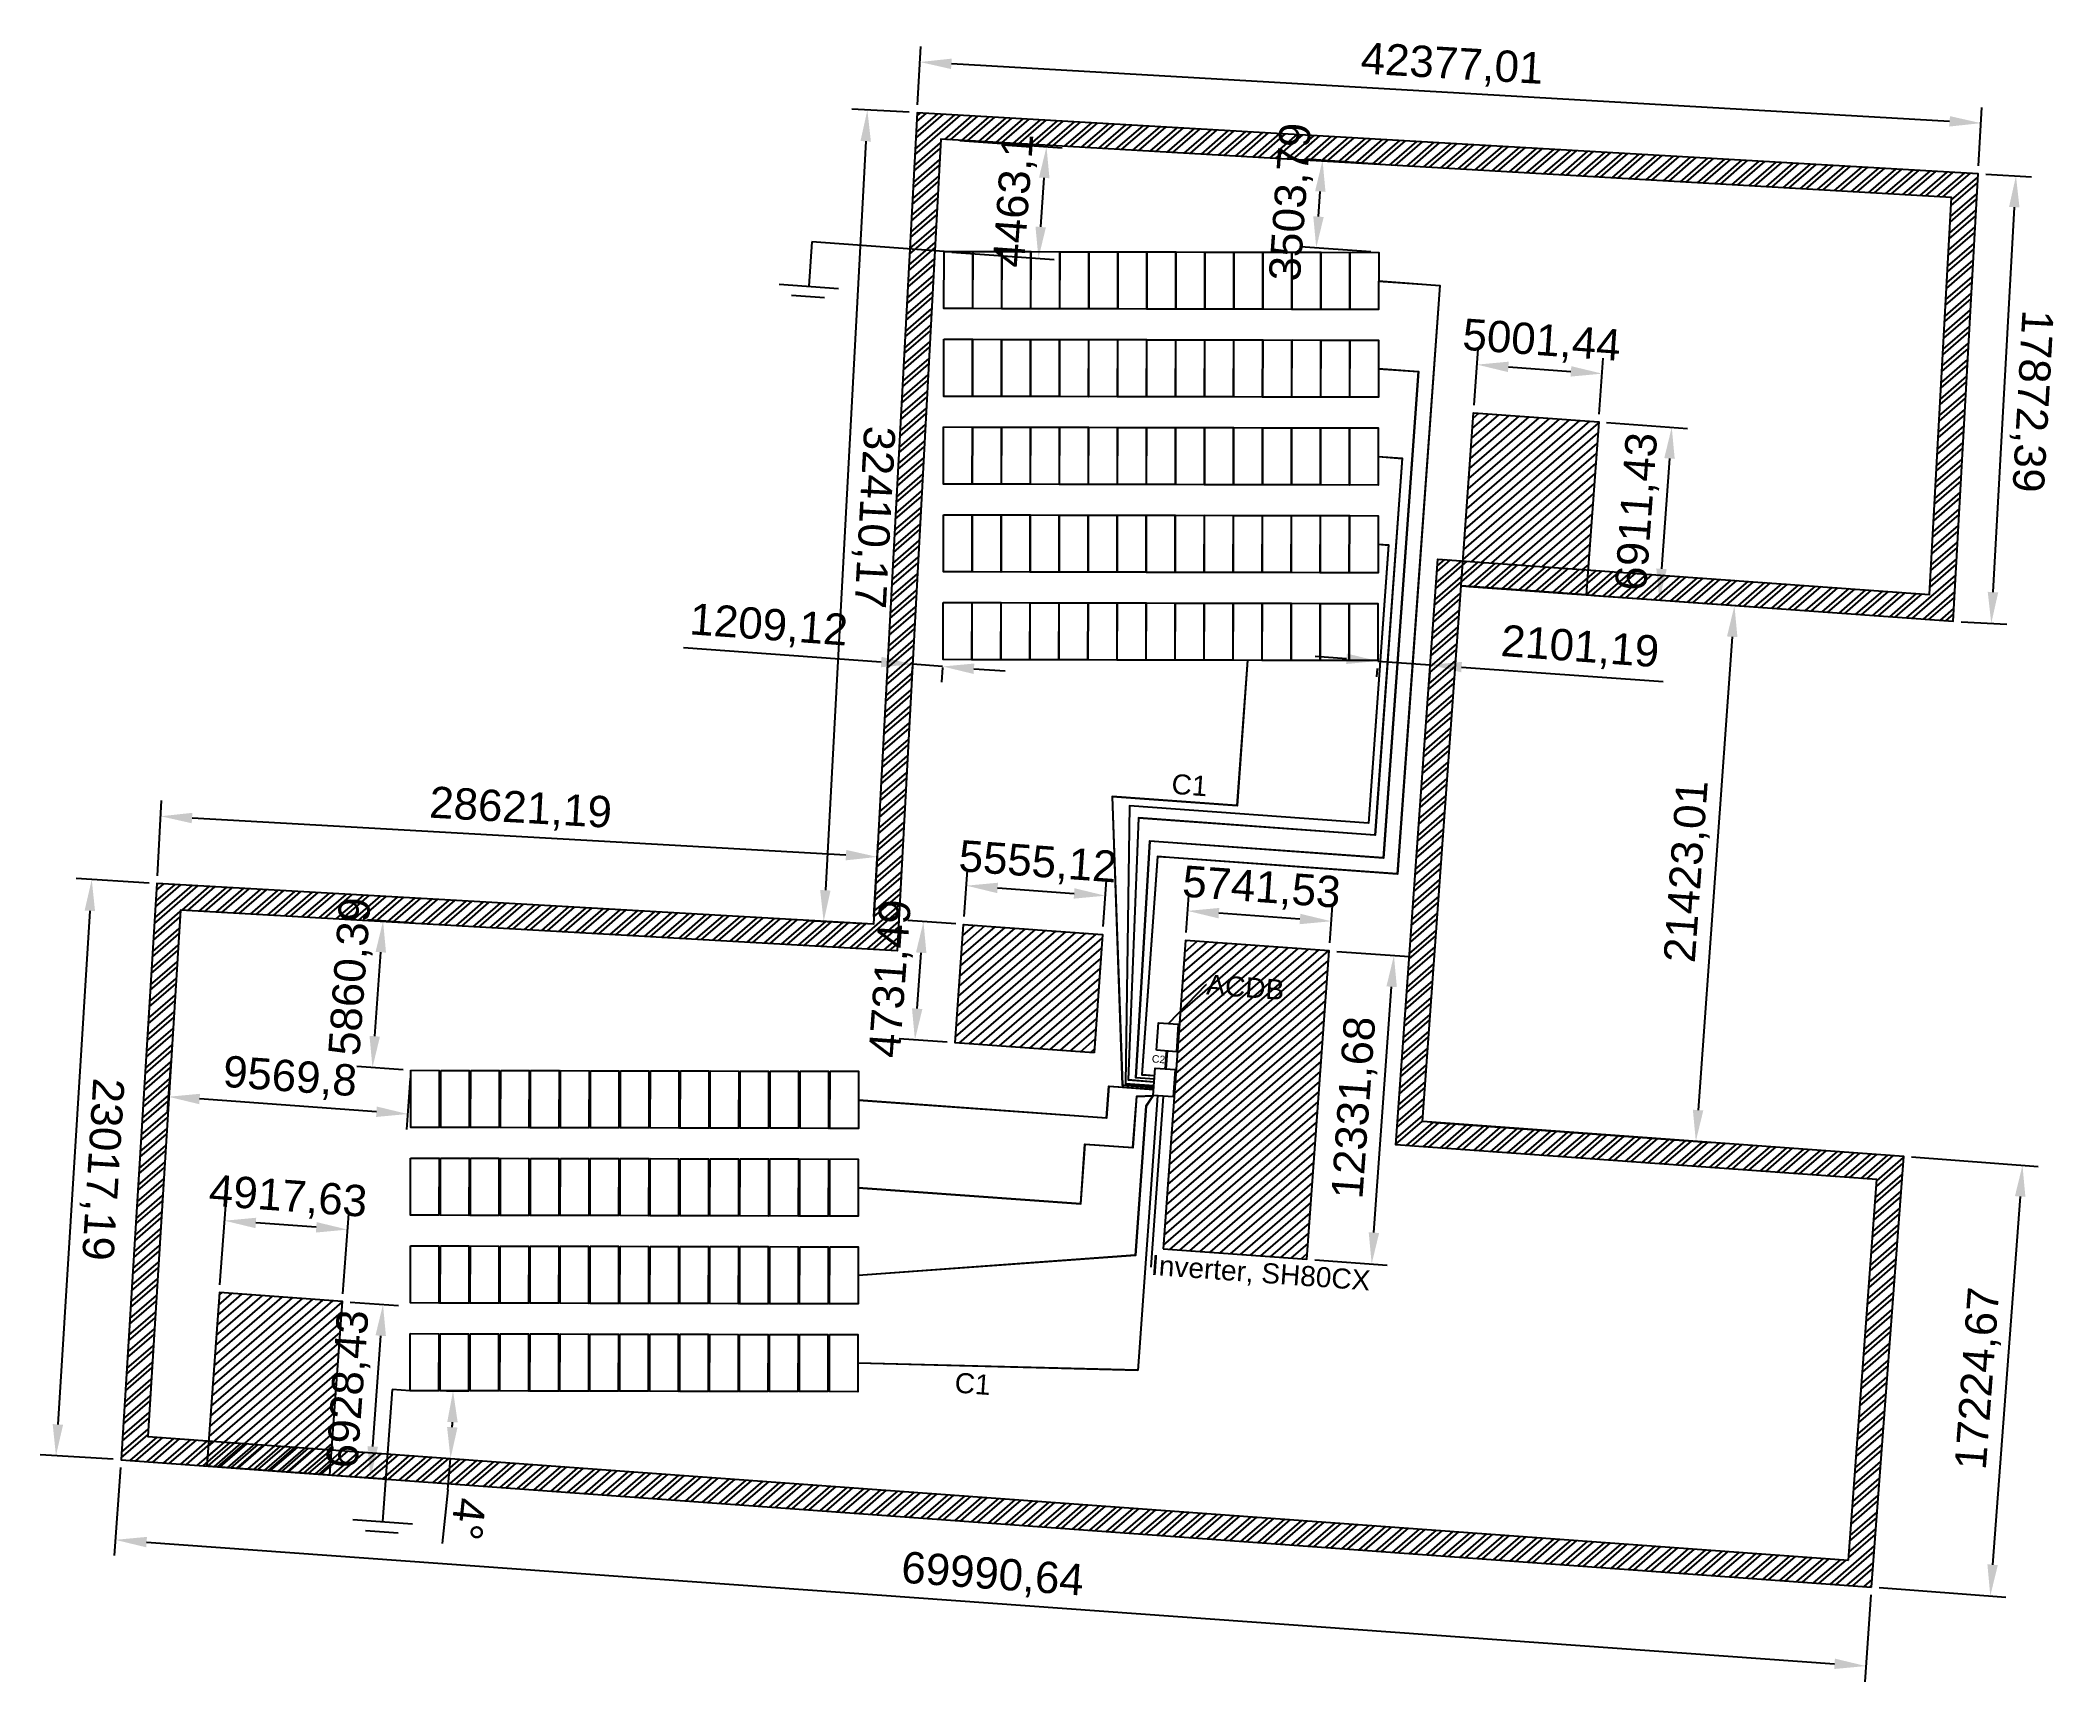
# Model space of a CAD drawing. Header units: millimetres. Extents: x 13533 to 93907, y -5554 to 59900.
import ezdxf
from ezdxf import colors
from ezdxf.entities.mleader import LeaderData, LeaderLine
from ezdxf.math import Vec2, Vec3

# ---------------------------------------------------------------- set-up
doc = ezdxf.new("R2010")
doc.units = ezdxf.units.MM
for name, color, linetype in [('obstacle', 20, 'Continuous'), ('ROOF outline', 50, 'Continuous'), ('SOLAR panel', 150, 'Continuous'), ('wire', 130, 'Continuous')]:
    doc.layers.add(name, color=color, linetype=linetype)
doc.styles.get("Standard").update_dxf_attribs({"font": 'arial.ttf'})
doc.dimstyles.new('ISO-25', dxfattribs={"dimscale": 500, "dimtxt": 2.5, "dimasz": 2.5, "dimexe": 1.25, "dimexo": 0.625, "dimtad": 1, "dimtxsty": 'Standard', "dimcen": 2.5, "dimadec": 0, "dimazin": 0, "dimtfac": 1, "dimtmove": 0, "dimatfit": 3, "dimfxl": 1, "dimarcsym": 0})

# ---------------------------------------------------------------- blocks, each defined once
blk = doc.blocks.new('*U1')
at = {"layer": 'ROOF outline'}
blk.add_lwpolyline([(-484, 1177), (647, 1095), (484, -1177), (-647, -1095)], close=True, dxfattribs=at)
blk = doc.blocks.new('*U2')
at = {"layer": 'SOLAR panel', "color": 0, "linetype": 'ByBlock', "lineweight": -2, "transparency": 16777216}
for p in [(1007, 13964), (2161, 13881), (3315, 13797), (4469, 13714), (5623, 13631), (6777, 13548), (7931, 13464), (9086, 13381), (10240, 13298), (11394, 13215), (12548, 13132), (13702, 13048), (14856, 12965), (16010, 12882), (17164, 12799), (755, 10473), (1909, 10390), (3063, 10306), (4217, 10223), (5372, 10140), (6526, 10057), (7680, 9974), (8834, 9890), (9988, 9807), (11142, 9724), (12296, 9641), (13450, 9557), (14604, 9474), (15758, 9391), (16913, 9308), (503, 6982), (1658, 6899), (2812, 6815), (3966, 6732), (5120, 6649), (6274, 6566), (7428, 6483), (8582, 6399), (9736, 6316), (10890, 6233), (12044, 6150), (13199, 6067), (14353, 5983), (15507, 5900), (16661, 5817), (252, 3491), (1406, 3408), (2560, 3325), (3714, 3241), (4868, 3158), (6022, 3075), (7176, 2992), (8330, 2908), (9485, 2825), (10639, 2742), (11793, 2659), (12947, 2576), (14101, 2492), (15255, 2409), (16409, 2326), (0, 0), (1154, -83), (2308, -166), (3462, -250), (4616, -333), (5771, -416), (6925, -499), (8079, -582), (9233, -666), (10387, -749), (11541, -832), (12695, -915), (13849, -999), (15003, -1082), (16157, -1165)]:
    blk.add_blockref('*U1', p, dxfattribs=at)
blk = doc.blocks.new('*D4')
at = {"color": 0, "lineweight": -2, "transparency": 16777216}
for p, q in [((16733, 2987), (16480, -520)), ((17771, 13), (85087, -4840)), ((86539, -2093), (86289, -5554))]:
    blk.add_line(p, q, dxfattribs=at)
at = {"color": 0, "transparency": 16777216}
for points in [[(17786, 221), (17756, -195), (16525, 103)], [(85102, -4633), (85072, -5048), (86334, -4930)]]:
    blk.add_solid(points, dxfattribs=at)
at = {"layer": 'Defpoints', "color": 0, "transparency": 16777216}
for p in [(16755, 3298), (86561, -1781), (86334, -4930)]:
    blk.add_point(p, dxfattribs=at)
at = {"color": 0, "transparency": 16777216, "insert": (51506, -1353), "char_height": 1250, "attachment_point": 5, "rotation": 355.87605}
blk.add_mtext('69990,64', dxfattribs=at)
blk = doc.blocks.new('*D5')
at = {"color": 0, "lineweight": -2, "transparency": 16777216}
for p, q in [((88158, 15372), (93206, 14995)), ((92490, 13795), (91391, -889)), ((86873, -1804), (91921, -2182))]:
    blk.add_line(p, q, dxfattribs=at)
at = {"color": 0, "transparency": 16777216}
for points in [[(92282, 13810), (92698, 13779), (92583, 15041)], [(91183, -873), (91599, -904), (91298, -2135)]]:
    blk.add_solid(points, dxfattribs=at)
at = {"layer": 'Defpoints', "color": 0, "transparency": 16777216}
for p in [(87846, 15396), (86561, -1781), (91298, -2135)]:
    blk.add_point(p, dxfattribs=at)
at = {"color": 0, "transparency": 16777216, "insert": (90880, 6532), "char_height": 1250, "attachment_point": 5, "rotation": 85.72091}
blk.add_mtext('17224,67', dxfattribs=at)
blk = doc.blocks.new('*D6')
at = {"color": 0, "lineweight": -2, "transparency": 16777216}
for p, q in [((70508, 38124), (81719, 37316)), ((81006, 36114), (79645, 17240)), ((68968, 16757), (80179, 15949))]:
    blk.add_line(p, q, dxfattribs=at)
at = {"color": 0, "transparency": 16777216}
for points in [[(80798, 36129), (81214, 36099), (81096, 37361)], [(79437, 17255), (79853, 17225), (79555, 15993)]]:
    blk.add_solid(points, dxfattribs=at)
at = {"layer": 'Defpoints', "color": 0, "transparency": 16777216}
for p in [(70197, 38147), (68656, 16779), (79555, 15993)]:
    blk.add_point(p, dxfattribs=at)
at = {"color": 0, "transparency": 16777216, "insert": (79265, 26754), "char_height": 1250, "attachment_point": 5, "rotation": 85.87605}
blk.add_mtext('21423,01', dxfattribs=at)
blk = doc.blocks.new('*D7')
at = {"color": 0, "lineweight": -2, "transparency": 16777216}
for p, q in [((91120, 54560), (92947, 54459)), ((92254, 53245), (91406, 37896)), ((90134, 36715), (91961, 36614))]:
    blk.add_line(p, q, dxfattribs=at)
at = {"color": 0, "transparency": 16777216}
for points in [[(92462, 53234), (92046, 53257), (92323, 54493)], [(91614, 37885), (91197, 37908), (91337, 36648)]]:
    blk.add_solid(points, dxfattribs=at)
at = {"layer": 'Defpoints', "color": 0, "transparency": 16777216}
for p in [(90808, 54577), (89822, 36732), (91337, 36648)]:
    blk.add_point(p, dxfattribs=at)
at = {"color": 0, "transparency": 16777216, "insert": (92892, 45512), "char_height": 1250, "attachment_point": 5, "rotation": 266.83654}
blk.add_mtext('17872,39', dxfattribs=at)
blk = doc.blocks.new('*D8')
at = {"color": 0, "lineweight": -2, "transparency": 16777216}
for p, q in [((48519, 57326), (48654, 59658)), ((89677, 56669), (49866, 58962)), ((90826, 54889), (90961, 57221))]:
    blk.add_line(p, q, dxfattribs=at)
at = {"color": 0, "transparency": 16777216}
for points in [[(49878, 59170), (49854, 58754), (48618, 59034)], [(89689, 56877), (89665, 56461), (90925, 56597)]]:
    blk.add_solid(points, dxfattribs=at)
at = {"layer": 'Defpoints', "color": 0, "transparency": 16777216}
for p in [(48618, 59034), (48501, 57014), (90808, 54577)]:
    blk.add_point(p, dxfattribs=at)
at = {"color": 0, "transparency": 16777216, "insert": (69832, 58877), "char_height": 1250, "attachment_point": 5, "rotation": 356.70376}
blk.add_mtext('42377,01', dxfattribs=at)
blk = doc.blocks.new('*D9')
at = {"color": 0, "lineweight": -2, "transparency": 16777216}
for p, q in [((48189, 57030), (45892, 57154)), ((46449, 55872), (44840, 26005)), ((46447, 24667), (44149, 24791))]:
    blk.add_line(p, q, dxfattribs=at)
at = {"color": 0, "transparency": 16777216}
for points in [[(46657, 55861), (46241, 55884), (46516, 57121)], [(45048, 25994), (44632, 26017), (44773, 24757)]]:
    blk.add_solid(points, dxfattribs=at)
at = {"layer": 'Defpoints', "color": 0, "transparency": 16777216}
for p in [(48501, 57014), (44773, 24757), (46759, 24650)]:
    blk.add_point(p, dxfattribs=at)
at = {"color": 0, "transparency": 16777216, "insert": (46707, 40882), "char_height": 1250, "attachment_point": 5, "rotation": 266.91776}
blk.add_mtext('32410,17', dxfattribs=at)
blk = doc.blocks.new('*D10')
at = {"color": 0, "lineweight": -2, "transparency": 16777216}
for p, q in [((18201, 26583), (18371, 29581)), ((45663, 27407), (19584, 28886)), ((46776, 24962), (46946, 27960))]:
    blk.add_line(p, q, dxfattribs=at)
at = {"color": 0, "transparency": 16777216}
for points in [[(19596, 29094), (19572, 28678), (18336, 28957)], [(45675, 27615), (45651, 27199), (46911, 27336)]]:
    blk.add_solid(points, dxfattribs=at)
at = {"layer": 'Defpoints', "color": 0, "transparency": 16777216}
for p in [(18336, 28957), (18183, 26271), (46759, 24650)]:
    blk.add_point(p, dxfattribs=at)
at = {"color": 0, "transparency": 16777216, "insert": (32684, 29208), "char_height": 1250, "attachment_point": 5, "rotation": 356.75375}
blk.add_mtext('28621,19', dxfattribs=at)
blk = doc.blocks.new('*D11')
at = {"color": 0, "lineweight": -2, "transparency": 16777216}
for p, q in [((17872, 26290), (14961, 26471)), ((15508, 25185), (14234, 4707)), ((16443, 3318), (13533, 3499))]:
    blk.add_line(p, q, dxfattribs=at)
at = {"color": 0, "transparency": 16777216}
for points in [[(15716, 25172), (15300, 25198), (15585, 26433)], [(14442, 4694), (14026, 4720), (14157, 3460)]]:
    blk.add_solid(points, dxfattribs=at)
at = {"layer": 'Defpoints', "color": 0, "transparency": 16777216}
for p in [(18183, 26271), (14157, 3460), (16755, 3298)]:
    blk.add_point(p, dxfattribs=at)
at = {"color": 0, "transparency": 16777216, "insert": (15933, 14880), "char_height": 1250, "attachment_point": 5, "rotation": 266.44199}
blk.add_mtext('23017,19', dxfattribs=at)
blk = doc.blocks.new('*D12')
at = {"color": 0, "lineweight": -2, "transparency": 16777216}
for p, q in [((20697, 10272), (20926, 13452)), ((25601, 9918), (25831, 13099)), ((24539, 12565), (22128, 12739))]:
    blk.add_line(p, q, dxfattribs=at)
at = {"color": 0, "transparency": 16777216}
for points in [[(22143, 12947), (22113, 12531), (20881, 12829)], [(24554, 12773), (24524, 12357), (25786, 12475)]]:
    blk.add_solid(points, dxfattribs=at)
at = {"layer": 'Defpoints', "color": 0, "transparency": 16777216}
for p in [(20881, 12829), (20674, 9960), (25579, 9606)]:
    blk.add_point(p, dxfattribs=at)
at = {"color": 0, "transparency": 16777216, "insert": (23410, 13713), "char_height": 1250, "attachment_point": 5, "rotation": 355.87605}
blk.add_mtext('4917,63', dxfattribs=at)
blk = doc.blocks.new('*D13')
at = {"color": 0, "lineweight": -2, "transparency": 16777216}
for p, q in [((25891, 9584), (27822, 9444)), ((26790, 3826), (27109, 8243)), ((25392, 2673), (27324, 2534))]:
    blk.add_line(p, q, dxfattribs=at)
at = {"color": 0, "transparency": 16777216}
for points in [[(26901, 8258), (27317, 8228), (27199, 9489)], [(26582, 3841), (26998, 3811), (26700, 2579)]]:
    blk.add_solid(points, dxfattribs=at)
at = {"layer": 'Defpoints', "color": 0, "transparency": 16777216}
for p in [(25579, 9606), (27199, 9489), (25081, 2696)]:
    blk.add_point(p, dxfattribs=at)
at = {"color": 0, "transparency": 16777216, "insert": (25889, 6111), "char_height": 1250, "attachment_point": 5, "rotation": 85.87605}
blk.add_mtext('6928,43', dxfattribs=at)
blk = doc.blocks.new('*D14')
at = {"color": 0, "lineweight": -2, "transparency": 16777216}
for p, q in [((70716, 45352), (70878, 47591)), ((72079, 46877), (74574, 46697)), ((75705, 44992), (75866, 47231))]:
    blk.add_line(p, q, dxfattribs=at)
at = {"color": 0, "transparency": 16777216}
for points in [[(72094, 47085), (72064, 46670), (70833, 46967)], [(74589, 46905), (74559, 46490), (75821, 46608)]]:
    blk.add_solid(points, dxfattribs=at)
at = {"layer": 'Defpoints', "color": 0, "transparency": 16777216}
for p in [(75821, 46608), (70694, 45040), (75682, 44681)]:
    blk.add_point(p, dxfattribs=at)
at = {"color": 0, "transparency": 16777216, "insert": (73403, 47848), "char_height": 1250, "attachment_point": 5, "rotation": 355.87605}
blk.add_mtext('5001,44', dxfattribs=at)
blk = doc.blocks.new('*D15')
at = {"color": 0, "lineweight": -2, "transparency": 16777216}
for p, q in [((75994, 44658), (79218, 44426)), ((78505, 43224), (78188, 38824)), ((75497, 37765), (78721, 37532))]:
    blk.add_line(p, q, dxfattribs=at)
at = {"color": 0, "transparency": 16777216}
for points in [[(78297, 43239), (78713, 43209), (78595, 44471)], [(77980, 38839), (78395, 38809), (78098, 37577)]]:
    blk.add_solid(points, dxfattribs=at)
at = {"layer": 'Defpoints', "color": 0, "transparency": 16777216}
for p in [(75682, 44681), (75185, 37787), (78098, 37577)]:
    blk.add_point(p, dxfattribs=at)
at = {"color": 0, "transparency": 16777216, "insert": (77285, 41100), "char_height": 1250, "attachment_point": 5, "rotation": 85.87605}
blk.add_mtext('6911,43', dxfattribs=at)
blk = doc.blocks.new('*D16')
at = {"color": 0, "lineweight": -2, "transparency": 16777216}
for p, q in [((59227, 24317), (59334, 25807)), ((63769, 24860), (60536, 25094)), ((64954, 23904), (65061, 25394))]:
    blk.add_line(p, q, dxfattribs=at)
at = {"color": 0, "transparency": 16777216}
for points in [[(60551, 25301), (60521, 24886), (59289, 25183)], [(63784, 25068), (63754, 24653), (65016, 24771)]]:
    blk.add_solid(points, dxfattribs=at)
at = {"layer": 'Defpoints', "color": 0, "transparency": 16777216}
for p in [(59289, 25183), (59204, 24005), (64931, 23592)]:
    blk.add_point(p, dxfattribs=at)
at = {"color": 0, "transparency": 16777216, "insert": (62229, 26038), "char_height": 1250, "attachment_point": 5, "rotation": 355.87605}
blk.add_mtext('5741,53', dxfattribs=at)
blk = doc.blocks.new('*D17')
at = {"color": 0, "lineweight": -2, "transparency": 16777216}
for p, q in [((65243, 23570), (68138, 23361)), ((66718, 12353), (67425, 22159)), ((64356, 11270), (67251, 11061))]:
    blk.add_line(p, q, dxfattribs=at)
at = {"color": 0, "transparency": 16777216}
for points in [[(67217, 22174), (67632, 22144), (67515, 23406)], [(66510, 12368), (66925, 12338), (66628, 11106)]]:
    blk.add_solid(points, dxfattribs=at)
at = {"layer": 'Defpoints', "color": 0, "transparency": 16777216}
for p in [(64931, 23592), (67515, 23406), (64044, 11292)]:
    blk.add_point(p, dxfattribs=at)
at = {"color": 0, "transparency": 16777216, "insert": (66010, 17333), "char_height": 1250, "attachment_point": 5, "rotation": 85.87605}
blk.add_mtext('12331,68', dxfattribs=at)
blk = doc.blocks.new('*D18')
at = {"color": 0, "lineweight": -2, "transparency": 16777216}
for p, q in [((50377, 24955), (50511, 26812)), ((51712, 26099), (54760, 25879)), ((55917, 24555), (56051, 26413))]:
    blk.add_line(p, q, dxfattribs=at)
at = {"color": 0, "transparency": 16777216}
for points in [[(51727, 26307), (51697, 25891), (50466, 26189)], [(54775, 26087), (54745, 25672), (56006, 25790)]]:
    blk.add_solid(points, dxfattribs=at)
at = {"layer": 'Defpoints', "color": 0, "transparency": 16777216}
for p in [(56006, 25790), (50354, 24643), (55895, 24244)]:
    blk.add_point(p, dxfattribs=at)
at = {"color": 0, "transparency": 16777216, "insert": (53312, 27050), "char_height": 1250, "attachment_point": 5, "rotation": 355.87605}
blk.add_mtext('5555,12', dxfattribs=at)
blk = doc.blocks.new('*D19')
at = {"color": 0, "lineweight": -2, "transparency": 16777216}
for p, q in [((50042, 24666), (48129, 24804)), ((48502, 21286), (48663, 23512)), ((49702, 19946), (47789, 20084))]:
    blk.add_line(p, q, dxfattribs=at)
at = {"color": 0, "transparency": 16777216}
for points in [[(48455, 23527), (48871, 23497), (48753, 24759)], [(48295, 21301), (48710, 21271), (48413, 20039)]]:
    blk.add_solid(points, dxfattribs=at)
at = {"layer": 'Defpoints', "color": 0, "transparency": 16777216}
for p in [(48753, 24759), (50354, 24643), (50014, 19924)]:
    blk.add_point(p, dxfattribs=at)
at = {"color": 0, "transparency": 16777216, "insert": (47522, 22476), "char_height": 1250, "attachment_point": 5, "rotation": 85.87605}
blk.add_mtext('4731,49', dxfattribs=at)
blk = doc.blocks.new('*U22')
at = {"layer": 'ROOF outline'}
blk.add_lwpolyline([(-484, 1177), (647, 1095), (484, -1177), (-647, -1095)], close=True, dxfattribs=at)
blk = doc.blocks.new('*U23')
at = {"layer": 'SOLAR panel', "color": 0, "linetype": 'ByBlock', "lineweight": -2, "transparency": 16777216}
for p in [(755, 10473), (1946, 10387), (3137, 10301), (4328, 10215), (5520, 10129), (6711, 10043), (7902, 9958), (9093, 9872), (10284, 9786), (11475, 9700), (12666, 9614), (13857, 9528), (15048, 9442), (16239, 9356), (17431, 9270), (503, 6982), (1695, 6896), (2886, 6810), (4077, 6724), (5268, 6638), (6459, 6552), (7650, 6467), (8841, 6381), (10032, 6295), (11223, 6209), (12414, 6123), (13606, 6037), (14797, 5951), (15988, 5865), (17179, 5780), (252, 3491), (1443, 3405), (2634, 3319), (3825, 3233), (5016, 3147), (6207, 3062), (7398, 2976), (8589, 2890), (9781, 2804), (10972, 2718), (12163, 2632), (13354, 2546), (14545, 2460), (15736, 2375), (16927, 2289), (0, 0), (1191, -86), (2382, -172), (3573, -258), (4764, -344), (5956, -429), (7147, -515), (8338, -601), (9529, -687), (10720, -773), (11911, -859), (13102, -945), (14293, -1031), (15484, -1116), (16675, -1202)]:
    blk.add_blockref('*U22', p, dxfattribs=at)
blk = doc.blocks.new('*D40')
at = {"layer": 'Defpoints', "color": 0, "transparency": 16777216}
for p in [(28283, 6048), (29417, 6046), (29980, 5144), (17815, 4224), (85638, -711)]:
    blk.add_point(p, dxfattribs=at)
at = {"layer": 'wire', "color": 0, "lineweight": -2}
for p, q in [((29729, 6045), (30618, 6043)), ((29781, 2100), (29554, -44))]:
    blk.add_line(p, q, dxfattribs=at)
for start, end in [(357.70657, 358.00786), (353.97018, 355.83837)]:
    blk.add_arc((-8345, 6127), 38338, start, end, dxfattribs=at)
at = {"layer": 'wire', "color": 0}
for points in [[(29761, 4798), (30178, 4791), (29993, 6044)], [(30170, 4581), (29754, 4605), (29892, 3345)]]:
    blk.add_solid(points, dxfattribs=at)
at = {"layer": 'wire', "color": 0, "insert": (30600, 929), "char_height": 1250, "attachment_point": 5, "rotation": 263.97018}
blk.add_mtext('4°', dxfattribs=at)
blk = doc.blocks.new('*D42')
at = {"layer": 'Defpoints', "color": 0, "transparency": 16777216}
for p in [(27202, 24782), (28732, 24671), (28310, 18826)]:
    blk.add_point(p, dxfattribs=at)
at = {"layer": 'wire', "color": 0, "lineweight": -2, "transparency": 16777216}
for p, q in [((28420, 24694), (26578, 24826)), ((26870, 20183), (27112, 23535)), ((27999, 18848), (26157, 18981))]:
    blk.add_line(p, q, dxfattribs=at)
at = {"layer": 'wire', "color": 0, "transparency": 16777216}
for points in [[(26904, 23550), (27320, 23520), (27202, 24782)], [(26662, 20198), (27078, 20168), (26780, 18936)]]:
    blk.add_solid(points, dxfattribs=at)
at = {"layer": 'wire', "color": 0, "transparency": 16777216, "insert": (25975, 22559), "char_height": 1250, "attachment_point": 5, "rotation": 85.87605}
blk.add_mtext('5860,39', dxfattribs=at)
blk = doc.blocks.new('*D43')
at = {"layer": 'Defpoints', "color": 0, "transparency": 16777216}
for p in [(18765, 19514), (28310, 18826), (18640, 17772)]:
    blk.add_point(p, dxfattribs=at)
at = {"layer": 'wire', "color": 0, "lineweight": -2, "transparency": 16777216}
for p, q in [((18743, 19203), (18595, 17149)), ((28288, 18514), (28140, 16461)), ((26938, 17174), (19886, 17683))]:
    blk.add_line(p, q, dxfattribs=at)
at = {"layer": 'wire', "color": 0, "transparency": 16777216}
for points in [[(19901, 17890), (19871, 17475), (18640, 17772)], [(26953, 17382), (26923, 16966), (28185, 17084)]]:
    blk.add_solid(points, dxfattribs=at)
at = {"layer": 'wire', "color": 0, "transparency": 16777216, "insert": (23489, 18489), "char_height": 1250, "attachment_point": 5, "rotation": 355.87605}
blk.add_mtext('9569,8', dxfattribs=at)
blk = doc.blocks.new('*D44')
at = {"layer": 'Defpoints', "color": 0, "transparency": 16777216}
for p in [(64669, 55117), (67160, 54937), (66908, 51443)]:
    blk.add_point(p, dxfattribs=at)
at = {"layer": 'wire', "color": 0, "lineweight": -2, "transparency": 16777216}
for p, q in [((66848, 54960), (64046, 55162)), ((64507, 52869), (64579, 53870)), ((66596, 51465), (63794, 51667))]:
    blk.add_line(p, q, dxfattribs=at)
at = {"layer": 'wire', "color": 0, "transparency": 16777216}
for points in [[(64372, 53885), (64787, 53855), (64669, 55117)], [(64299, 52884), (64715, 52854), (64417, 51622)]]:
    blk.add_solid(points, dxfattribs=at)
at = {"layer": 'wire', "color": 0, "transparency": 16777216, "insert": (63482, 53446), "char_height": 1250, "attachment_point": 5, "rotation": 85.87605}
blk.add_mtext('3503,79', dxfattribs=at)
blk = doc.blocks.new('*D45')
at = {"layer": 'Defpoints', "color": 0, "transparency": 16777216}
for p in [(49895, 55932), (53660, 55660), (49574, 51480)]:
    blk.add_point(p, dxfattribs=at)
at = {"layer": 'wire', "color": 0, "lineweight": -2, "transparency": 16777216}
for p, q in [((50207, 55909), (54283, 55615)), ((53429, 52456), (53570, 54414)), ((49886, 51458), (53962, 51164))]:
    blk.add_line(p, q, dxfattribs=at)
at = {"layer": 'wire', "color": 0, "transparency": 16777216}
for points in [[(53362, 54429), (53778, 54399), (53660, 55660)], [(53221, 52470), (53636, 52441), (53339, 51209)]]:
    blk.add_solid(points, dxfattribs=at)
at = {"layer": 'wire', "color": 0, "transparency": 16777216, "insert": (52438, 53511), "char_height": 1250, "attachment_point": 5, "rotation": 85.87605}
blk.add_mtext('4463,1', dxfattribs=at)
blk = doc.blocks.new('*D46')
at = {"layer": 'Defpoints', "color": 0, "transparency": 16777216}
for p in [(48313, 35017), (48333, 35289), (49539, 35202)]:
    blk.add_point(p, dxfattribs=at)
at = {"layer": 'wire', "color": 0, "lineweight": -2, "transparency": 16777216}
for p, q in [((47067, 35107), (39182, 35675)), ((48311, 34977), (48268, 34393)), ((49519, 34930), (48313, 35017)), ((49517, 34891), (49474, 34306)), ((50766, 34840), (52013, 34750))]:
    blk.add_line(p, q, dxfattribs=at)
at = {"layer": 'wire', "color": 0, "transparency": 16777216}
for points in [[(47082, 35314), (47052, 34899), (48313, 35017)], [(50781, 35048), (50751, 34632), (49519, 34930)]]:
    blk.add_solid(points, dxfattribs=at)
at = {"layer": 'wire', "color": 0, "transparency": 16777216, "insert": (42578, 36497), "char_height": 1250, "attachment_point": 5, "rotation": 355.87605}
blk.add_mtext('1209,12', dxfattribs=at)
blk = doc.blocks.new('*D47')
at = {"layer": 'Defpoints', "color": 0, "transparency": 16777216}
for p in [(66872, 35165), (68967, 34996), (68968, 35014)]:
    blk.add_point(p, dxfattribs=at)
at = {"layer": 'wire', "color": 0, "lineweight": -2, "transparency": 16777216}
for p, q in [((65624, 35237), (64378, 35327)), ((66850, 34853), (66826, 34524)), ((66871, 35147), (68967, 34996)), ((68946, 34702), (68922, 34372)), ((70214, 34906), (78252, 34326))]:
    blk.add_line(p, q, dxfattribs=at)
at = {"layer": 'wire', "color": 0, "transparency": 16777216}
for points in [[(65639, 35445), (65609, 35029), (66871, 35147)], [(70229, 35114), (70199, 34698), (68967, 34996)]]:
    blk.add_solid(points, dxfattribs=at)
at = {"layer": 'wire', "color": 0, "transparency": 16777216, "insert": (74933, 35632), "char_height": 1250, "attachment_point": 5, "rotation": 355.87605}
blk.add_mtext('2101,19', dxfattribs=at)

msp = doc.modelspace()

# ---------------------------------------------------------------- hatches: boundary and pattern name
at = {"layer": 'wire'}
h = msp.add_hatch(dxfattribs=at)
h.set_pattern_fill('ANSI32', color=0, scale=50)
h.set_pattern_definition([(40.87605, (-2198.3, -15969.1), (-311.6698, 360.1055), []), (40.87605, (-1974.4, -15985.26), (-311.6698, 360.1055), [])])
h.paths.add_polyline_path([(49446.007, 55957.575), (89754.792, 53636.041), (88879.684, 37802.405), (75257.089, 38784.607), (75185.175, 37787.196), (89822.043, 36731.864), (90808.325, 54577.021), (48501.424, 57013.635), (46758.752, 24650.353), (18183.488, 26271.096), (16755.062, 3298.269), (20175.835, 3049.367), (20247.749, 4046.778), (17814.543, 4223.823), (19119.839, 25216.381), (47703.382, 23595.168)], flags=0)
h.paths.add_polyline_path([(85638.427, -711.184), (25152.418, 3689.904), (25080.503, 2692.493), (86561.177, -1780.969), (87846.393, 15395.684), (68656.063, 16779.326), (70196.684, 38146.871), (70268.598, 39144.282), (69271.187, 39216.197), (67586.738, 15853.829), (86774.364, 14470.383)], flags=0)
h.paths.add_polyline_path([(25152.418, 3689.904), (20247.749, 4046.778), (20175.835, 3049.367), (25080.736, 2695.719)], flags=17)
h.paths.add_polyline_path([(87846.393, 15395.684), (68656.063, 16779.326), (70196.684, 38146.871), (89822.043, 36731.864), (90808.325, 54577.021), (48501.424, 57013.635), (46758.752, 24650.353), (18183.488, 26271.096), (16755.062, 3298.269), (20175.835, 3049.367), (20247.749, 4046.778), (17814.543, 4223.823), (19119.839, 25216.381), (47703.382, 23595.168), (49446.007, 55957.575), (89754.792, 53636.041), (88879.684, 37802.405), (69271.187, 39216.197), (67586.738, 15853.829), (86774.364, 14470.383), (85638.427, -711.184), (25152.418, 3689.904), (25080.503, 2692.493), (86561.177, -1780.969)])
at = {"layer": 'wire', "true_color": 0xed1f24}
h = msp.add_hatch(dxfattribs=at)
h.set_pattern_fill('ANSI31', color=240, scale=90)
h.set_pattern_definition([(40.87605, (-2198.3, -15969.1), (-187.0019, 216.0633), [])])
h.paths.add_polyline_path([(25578.989, 9606.21), (20674.088, 9959.859), (20247.749, 4046.778), (25152.418, 3689.904)])
h.paths.add_polyline_path([(25152.418, 3689.904), (20247.749, 4046.778), (20175.835, 3049.367), (25080.736, 2695.719)])
h.paths.add_polyline_path([(55894.867, 24243.736), (50354.135, 24643.228), (50013.874, 19923.99), (55554.606, 19524.497)])
h.paths.add_polyline_path([(64931.095, 23592.215), (59204.433, 24005.113), (58317.609, 11705.365), (64044.271, 11292.467)])
h.paths.add_polyline_path([(75682.205, 44680.731), (70693.714, 45040.406), (70268.598, 39144.282), (75257.089, 38784.607)])
h = msp.add_hatch(dxfattribs=at)
h.set_pattern_fill('ANSI36', color=240, scale=2)
h.set_pattern_definition([(40.876055, (-2198.302, -15969.114), (4.2468637, 12.07370303), [15.875, -3.175, 0, -3.175])])
h.paths.add_polyline_path([(58476.769, 19595.647), (58441.86, 19598.164), (58390.42, 18884.724), (58425.329, 18882.207)])

# ---------------------------------------------------------------- linework, layer by layer
at = {"color": 0}
for p, q in [((44306.586, 51859.961), (44179.29, 50094.429)), ((49574.27, 51480.156), (44306.586, 51859.961)), ((42994.392, 50179.861), (45364.188, 50008.996)), ((43495.639, 49735.186), (44804.334, 49640.828)), ((27565.097, 6099.764), (27185.196, 830.744)), ((28282.664, 6048.026), (27565.097, 6099.764)), ((26000.298, 916.176), (28370.094, 745.311)), ((26501.545, 471.501), (27810.24, 377.143))]:
    msp.add_line(p, q, dxfattribs=at)
for points in [[(58045.389, 19626.75), (58124.135, 20718.915), (58917.077, 20661.743), (58838.331, 19569.578)], [(57915.203, 17821.145), (57993.949, 18913.31), (58786.891, 18856.138), (58708.145, 17763.973)]]:
    msp.add_lwpolyline(points, close=True)
at = {"layer": 'obstacle'}
for points in [[(75185.175, 37787.196), (70196.684, 38146.871), (70693.714, 45040.406), (75682.205, 44680.731)], [(55554.606, 19524.497), (50013.874, 19923.99), (50354.135, 24643.228), (55894.867, 24243.736)], [(58317.609, 11705.365), (64044.271, 11292.467), (64931.095, 23592.215), (59204.433, 24005.113)], [(20175.835, 3049.367), (25080.736, 2695.719), (25578.989, 9606.21), (20674.088, 9959.859)]]:
    msp.add_lwpolyline(points, close=True, dxfattribs=at)
at = {"layer": 'ROOF outline'}
for points in [[(86561.177, -1780.969), (87846.393, 15395.684), (68656.063, 16779.326), (70196.684, 38146.871), (89822.043, 36731.864), (90808.325, 54577.021), (48501.424, 57013.635), (46758.752, 24650.353), (18183.488, 26271.096), (16755.062, 3298.269)], [(85638.427, -711.184), (86774.364, 14470.383), (67586.738, 15853.829), (69271.187, 39216.197), (88879.684, 37802.405), (89754.792, 53636.041), (49446.007, 55957.575), (47703.382, 23595.168), (19119.839, 25216.381), (17814.543, 4223.823)]]:
    msp.add_lwpolyline(points, close=True, dxfattribs=at)
at = {"layer": 'wire', "color": 2}
for p, q in [((58441.86, 19598.164), (58390.42, 18884.724)), ((58476.769, 19595.647), (58425.329, 18882.207))]:
    msp.add_line(p, q, dxfattribs=at)
at = {"layer": 'wire'}
for p, q in [((58085.302, 17808.88), (57295.87, 6859.898)), ((57295.87, 6859.898), (46137.825, 7148.404)), ((57296.025, 6865.896), (46137.98, 7154.402))]:
    msp.add_line(p, q, dxfattribs=at)
for points in [[(66904.746, 50297.678), (68818.454, 50159.697), (69340.495, 50122.058), (67648.807, 26659.29), (58565.807, 27314.183), (58087.334, 27348.682), (57460.296, 18652.016), (57972.447, 18615.09)], [(66905.178, 50303.662), (68818.885, 50165.682), (69346.911, 50127.611), (67654.36, 26652.874), (58565.376, 27308.199), (58092.887, 27342.266), (57466.712, 18657.569), (57972.879, 18621.074)], [(66897.606, 46803.67), (68487.449, 46689.041), (67089.179, 27295.822), (57772.24, 27967.583), (57212.494, 18539.393), (57963.087, 18485.275)], [(66898.038, 46809.655), (68493.865, 46694.594), (67094.732, 27289.407), (57777.869, 27961.161), (57218.835, 18544.952), (57963.519, 18491.259)], [(66889.604, 43297.694), (67841.397, 43229.069), (66758.421, 28208.791), (57322.608, 28889.122), (56910.363, 18452.797), (57954.052, 18361.25)], [(66890.035, 43303.678), (67847.813, 43234.622), (66763.974, 28202.375), (57328.359, 28882.692), (56916.584, 18458.274), (57954.576, 18367.227)], [(66882.464, 39803.687), (67294.651, 39773.968), (66495.221, 28686.322), (56964.896, 29373.468), (56809.221, 18299.842), (57943.819, 18218.036)], [(66882.895, 39809.671), (67301.067, 39779.521), (66500.774, 28679.906), (56970.806, 29367.026), (56815.3, 18305.419), (57944.251, 18224.021)], [(61671.052, 35176.368), (61253.354, 29383.12), (56278.653, 29741.801), (56684.184, 18236.411), (57938.623, 18145.965)], [(61677.037, 35175.936), (61258.907, 29376.704), (56284.885, 29735.336), (56689.99, 18242.008), (57939.054, 18151.949)], [(57915.203, 17821.145), (57627.706, 17396.895), (57198.822, 11448.517), (46145.396, 10648.396)], [(57920.17, 17817.779), (57633.575, 17394.86), (57204.433, 11442.908), (46145.829, 10642.411)], [(46152.536, 14142.403), (55028.793, 13502.416), (55200.26, 15880.57), (57114.497, 15742.552), (57261.649, 17783.464), (57915.494, 17815.152)], [(46152.967, 14148.387), (55023.24, 13508.832), (55194.707, 15886.986), (57108.944, 15748.968), (57256.047, 17789.2), (57915.203, 17821.145)], [(46160.107, 17642.395), (56063.629, 16928.341), (56154.884, 18193.989), (57932.843, 18065.797)], [(46160.539, 17648.379), (56058.076, 16934.757), (56149.331, 18200.405), (57933.274, 18071.781)]]:
    msp.add_lwpolyline(points, dxfattribs=at)

# ---------------------------------------------------------------- block references
at = {"layer": 'SOLAR panel', "color": 4, "rotation": 4}
for name, p in [('*U2', (50108.519, 36339.965)), ('*U23', (28852.127, 7185.797))]:
    msp.add_blockref(name, p, dxfattribs=at)

# ---------------------------------------------------------------- texts
at = {"attachment_point": 1, "rotation": 355.87605498}
for s, insert, char_height in [('C1', (58681.676, 30653.229), 800), ('C2', (57874.719, 19440.014), 300), ('C1', (50033.877, 6776.987), 800)]:
    msp.add_mtext_dynamic_manual_height_columns(s, width=1228.1864, gutter_width=12.5, heights=[0], dxfattribs=dict(at, insert=insert, char_height=char_height))

# ---------------------------------------------------------------- dimensions: what is measured, and where the dimension line sits
for p1, p2, distance, picture, middle in [((90808.325, 54577.021), (48501.424, 57013.635), -2023.287, '*D8', (69832.371, 58877.201)), ((48501.424, 57013.635), (46758.752, 24650.353), -1988.396, '*D9', (46706.723, 40881.715)), ((90808.325, 54577.021), (89822.043, 36731.864), 1516.79, '*D7', (92891.735, 45512.039)), ((46758.752, 24650.353), (18183.488, 26271.096), -2690.047, '*D10', (32683.685, 29208.442)), ((18183.488, 26271.096), (16755.062, 3298.269), -2603.351, '*D11', (15932.585, 14880.232)), ((87846.393, 15395.684), (86561.177, -1780.969), 4749.971, '*D5', (90879.786, 6532.307))]:
    dim = msp.add_aligned_dim(p1=p1, p2=p2, distance=distance, dimstyle='ISO-25')
    dim.commit()
    dim.dimension.update_dxf_attribs({"geometry": picture, "text_midpoint": middle})
for base, p1, p2, angle, picture, middle, dimtype in [((75821.135, 46607.603), (70693.714, 45040.406), (75682.205, 44680.731), 355.87605498, '*D14', (73326.889, 46787.44), 160), ((78097.697, 37577.201), (75682.205, 44680.731), (75185.175, 37787.196), 85.87605498, '*D15', (78346.212, 41023.968), 160), ((79555.338, 15993.477), (70196.684, 38146.871), (68656.063, 16779.326), 85.87605498, '*D6', (80325.649, 26677.25), 160), ((56006.322, 25789.547), (50354.135, 24643.228), (55894.867, 24243.736), 355.87605498, '*D18', (53235.956, 25989.293), 160), ((59289.388, 25183.402), (64931.095, 23592.215), (59204.433, 24005.113), 355.87605498, '*D16', (62152.72, 24976.953), 160), ((48752.815, 24758.685), (50013.874, 19923.99), (50354.135, 24643.228), 85.87605498, '*D19', (48582.684, 22399.066), 160), ((67514.566, 23405.944), (64044.271, 11292.467), (64931.095, 23592.215), 85.87605498, '*D17', (67071.154, 17256.071), 161), ((20880.95, 12828.915), (25578.989, 9606.21), (20674.088, 9959.859), 355.87605498, '*D12', (23333.4, 12652.091), 160), ((27198.623, 9489.433), (25080.736, 2695.719), (25578.989, 9606.21), 85.87605498, '*D13', (26949.496, 6034.187), 160)]:
    dim = msp.add_linear_dim(base=base, p1=p1, p2=p2, angle=angle, dimstyle='ISO-25')
    dim.commit()
    dim.dimension.update_dxf_attribs({"geometry": picture, "text_midpoint": middle, "dimtype": dimtype})
dim = msp.add_linear_dim(base=(86334.114, -4930.205), p1=(16755.062, 3298.269), p2=(86561.177, -1780.969), angle=355.87605498, dimstyle='ISO-25')
dim.commit()
dim.dimension.update_dxf_attribs({"geometry": '*D4', "text_midpoint": (51505.896, -1352.601)})
at = {"layer": 'wire', "color": 4}
for base, p1, p2, angle, picture, middle, dimtype in [((64669.285, 55116.937), (66907.642, 51442.659), (67159.615, 54937.382), 85.87605498, '*D44', (64543.298, 53369.576), 160), ((53659.61, 55660.288), (49574.27, 51480.156), (49895.23, 55931.703), 85.87605498, '*D45', (53499.129, 53434.514), 160), ((27201.629, 24781.532), (28310.306, 18825.996), (28731.752, 24671.208), 85.87605498, '*D42', (27035.852, 22482.308), 161), ((18639.698, 17772.407), (28310.306, 18825.996), (18765.283, 19514.202), 175.87605498, '*D43', (23412.21, 17428.304), 161)]:
    dim = msp.add_linear_dim(base=base, p1=p1, p2=p2, angle=angle, dimstyle='ISO-25', dxfattribs=at)
    dim.commit()
    dim.dimension.update_dxf_attribs({"geometry": picture, "text_midpoint": middle, "dimtype": dimtype})
for base, p1, p2, picture, middle in [((48313.432, 35016.785), (49539.056, 35202.194), (48333.07, 35289.147), '*D46', (42577.509, 36496.806)), ((68966.896, 34995.851), (66872.428, 35164.697), (68968.175, 35013.592), '*D47', (74932.775, 35632.16))]:
    dim = msp.add_linear_dim(base=base, p1=p1, p2=p2, angle=355.87605498, dimstyle='ISO-25', dxfattribs=at)
    dim.commit()
    dim.dimension.update_dxf_attribs({"geometry": picture, "text_midpoint": middle})
dim = msp.add_angular_dim_2l(base=(29980.145, 5143.865), line1=((17814.543, 4223.823), (85638.427, -711.184)), line2=((29416.662, 6045.573), (28282.664, 6048.026)), dimstyle='ISO-25', dxfattribs=at)
dim.commit()
dim.dimension.update_dxf_attribs({"geometry": '*D40', "text_midpoint": (30599.703, 929.302)})

# ---------------------------------------------------------------- leaders
ml = msp.add_multileader_mtext('Standard')
ml.set_content('ACDB', color=256)
ml.set_leader_properties()
ml.build(insert=Vec2(0, 0))
ctx = ml.context
ctx.base_point, ctx.char_height, ctx.plane_origin, ctx.plane_x_axis, ctx.plane_y_axis = Vec3(60041.611, 22247.072), 800, Vec3(58520.606, 20690.329), Vec3(0.997410816, -0.071914288), Vec3(0.071914288, 0.997410816)
notes = []
notes.append((ctx, [(0, (1, 1, 0), (60033.631, 22247.647), (0.997410816, -0.071914288), 8, [(0, [(58520.606, 20690.329)], 0, [])])]))
ctx.mtext.insert, ctx.mtext.text_direction, ctx.mtext.flow_direction = Vec3(60072.862, 22652.696), Vec3(0.997410816, -0.071914288), 5
ml = msp.add_multileader_mtext('Standard')
ml.set_content('Inverter, SH80CX', color=256)
ml.set_leader_properties()
ml.build(insert=Vec2(0, 0))
ctx = ml.context
ctx.base_point, ctx.char_height, ctx.plane_origin, ctx.plane_x_axis, ctx.plane_y_axis = Vec3(57829.476, 10993.503), 800, Vec3(58311.674, 17792.559), Vec3(0.997410816, -0.071914288), Vec3(0.071914288, 0.997410816)
notes.append((ctx, [(0, (1, 1, 0), (57821.497, 10994.079), (0.997410816, -0.071914288), 8, [(0, [(58311.674, 17792.559)], 0, [])])]))
ctx.mtext.insert, ctx.mtext.text_direction, ctx.mtext.flow_direction = Vec3(57865.927, 11471.246), Vec3(0.997410816, -0.071914288), 5
for ctx, leaders in notes:
    for number, flags, end, landing, length, lines in leaders:
        leader = LeaderData()
        leader.index, (leader.has_last_leader_line, leader.has_dogleg_vector, leader.attachment_direction) = number, flags
        leader.last_leader_point, leader.dogleg_vector, leader.dogleg_length = Vec3(end), Vec3(landing), length
        for number, points, colour, breaks in lines:
            line = LeaderLine()
            line.index, line.vertices, line.color, line.breaks = number, Vec3.list(points), colors.encode_raw_color(colour), breaks
            leader.lines.append(line)
        ctx.leaders.append(leader)

doc.saveas('drawing.dxf')
